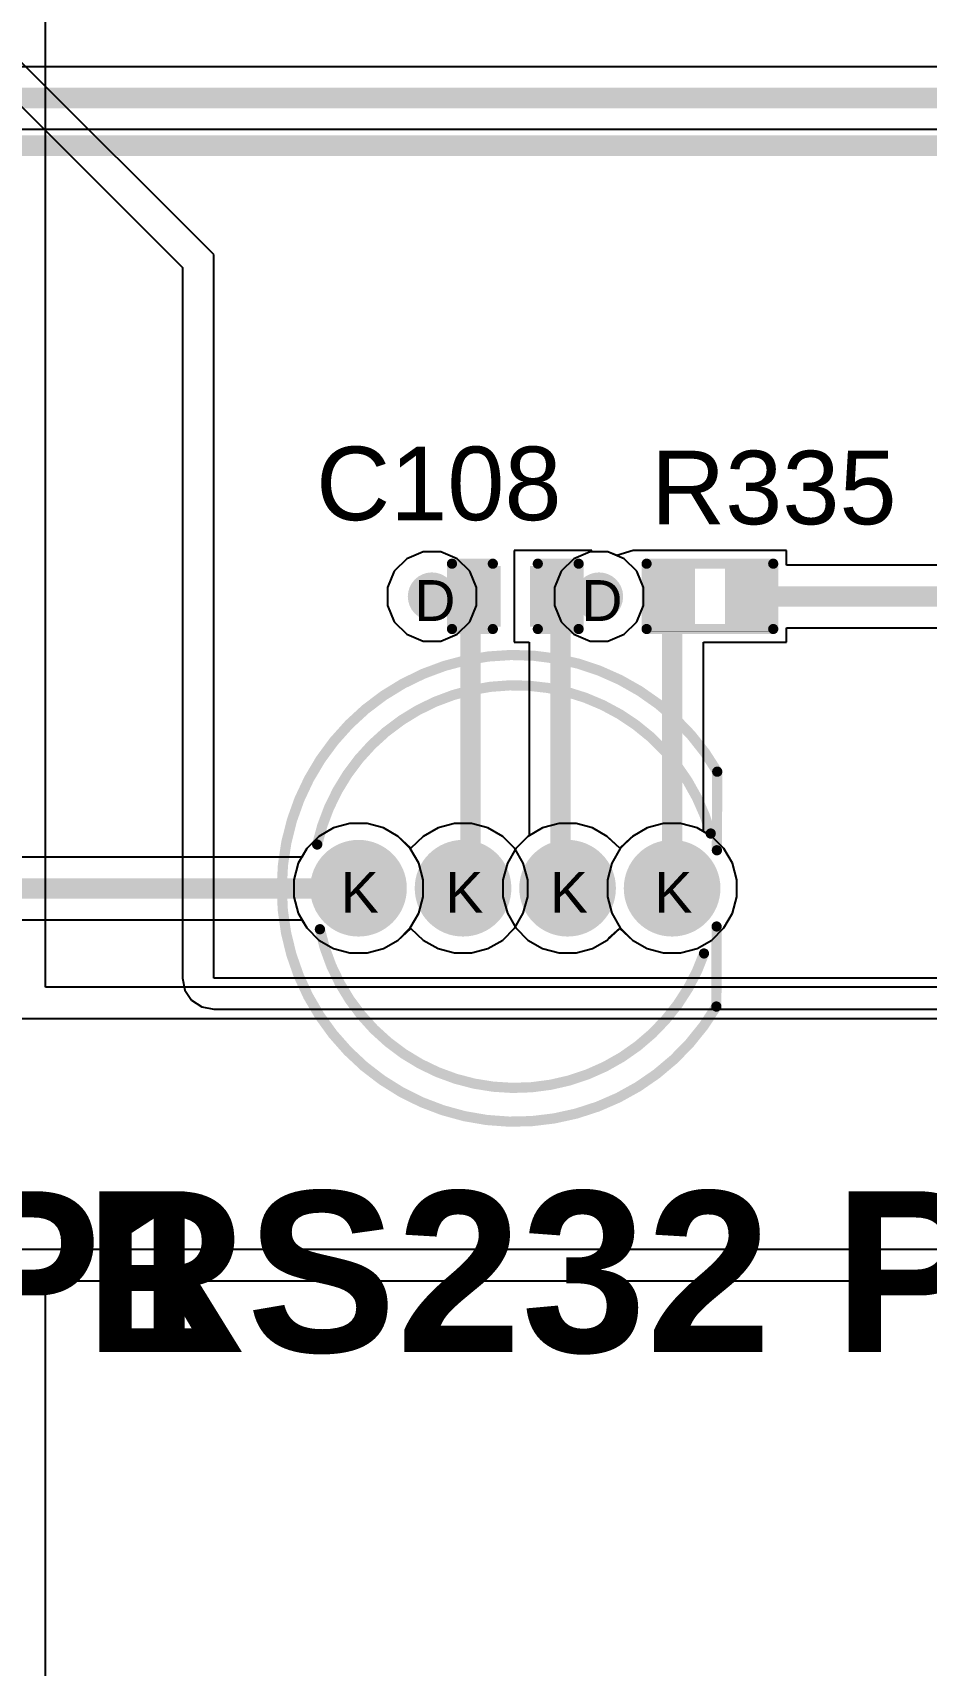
# Model space of a CAD drawing. Header units: inches. Extents: x -11 to 5428, y 0 to 5423.
# Drawn here: x 10.58 to 21.69, y 36.1 to 56.4 of the extents above; entities that cross this region are included whole.
import ezdxf

# ---------------------------------------------------------------- set-up
doc = ezdxf.new("R2010")
doc.units = ezdxf.units.IN
for name, color, linetype in [('Bottom Layer', 5, 'Continuous'), ('Bottom Solder', 6, 'Continuous'), ('Dimension', 6, 'Continuous'), ('Drill Drawing', 1, 'Continuous'), ('GND', 16, 'Continuous'), ('Multi-Layer', 9, 'Continuous'), ('Pad Holes', 156, 'Continuous'), ('PWR', 76, 'Continuous'), ('Top Layer', 1, 'Continuous'), ('Top Overlay', 2, 'Continuous'), ('Top Paste', 8, 'Continuous'), ('Top Solder', 216, 'Continuous'), ('Via Holes', 16, 'Continuous')]:
    doc.layers.add(name, color=color, linetype=linetype)
doc.styles.add('Arial', font='', dxfattribs={"height": 0.2})
doc.styles.add('Arial_Bold', font='', dxfattribs={"height": 0.2})
doc.styles.get('Arial').set_extended_font_data('Arial')
doc.styles.get('Arial_Bold').set_extended_font_data('Arial', bold=True)

# ---------------------------------------------------------------- blocks, each defined once
blk = doc.blocks.new('R___0402_549')
at = {"layer": 'Top Layer'}
for points in [[(-0.698, -0.317), (-0.698, 0.318), (-0.241, 0.318), (-0.241, -0.317)], [(0.241, -0.317), (0.241, 0.318), (0.699, 0.318), (0.699, -0.317)]]:
    blk.add_hatch(color=1, dxfattribs=at).paths.add_polyline_path(points)
at = {"layer": 'Top Paste'}
for points in [[(-0.698, -0.317), (-0.698, 0.318), (-0.241, 0.318), (-0.241, -0.317)], [(0.241, -0.317), (0.241, 0.318), (0.699, 0.318), (0.699, -0.317)]]:
    blk.add_hatch(color=8, dxfattribs=at).paths.add_polyline_path(points)
at = {"layer": 'Top Solder'}
for points in [[(-0.753, -0.372), (-0.753, 0.373), (-0.186, 0.373), (-0.186, -0.372)], [(0.186, -0.372), (0.186, 0.373), (0.754, 0.373), (0.754, -0.372)]]:
    blk.add_hatch(color=216, dxfattribs=at).paths.add_polyline_path(points)
at = {"layer": 'Top Overlay'}
for points in [[(-0.787, -0.406, 0.127, 0.127, 0), (-0.787, 0.406, 0.127, 0.127, 0)], [(-0.787, 0.406, 0.127, 0.127, 0), (0.787, 0.406, 0.127, 0.127, 0)], [(0.787, -0.406, 0.127, 0.127, 0), (0.787, 0.406, 0.127, 0.127, 0)], [(-0.787, -0.406, 0.127, 0.127, 0), (0.787, -0.406, 0.127, 0.127, 0)], [(-0.813, -0.432, 0.00323, 0.00323, 0), (0.813, -0.432, 0.00323, 0.00323, 0)]]:
    blk.add_lwpolyline(points, format="xyseb", dxfattribs=at)
for points in [[(-0.819, 0.406, 0.0635, 0.0635, 1), (-0.756, 0.406, 0.0635, 0.0635, 1)], [(-0.819, 0.406, 0.0635, 0.0635, 1), (-0.756, 0.406, 0.0635, 0.0635, 1)], [(0.756, 0.406, 0.0635, 0.0635, 1), (0.819, 0.406, 0.0635, 0.0635, 1)], [(0.756, 0.406, 0.0635, 0.0635, 1), (0.819, 0.406, 0.0635, 0.0635, 1)], [(-0.819, -0.406, 0.0635, 0.0635, 1), (-0.756, -0.406, 0.0635, 0.0635, 1)], [(-0.819, -0.406, 0.0635, 0.0635, 1), (-0.756, -0.406, 0.0635, 0.0635, 1)], [(0.756, -0.406, 0.0635, 0.0635, 1), (0.819, -0.406, 0.0635, 0.0635, 1)], [(0.756, -0.406, 0.0635, 0.0635, 1), (0.819, -0.406, 0.0635, 0.0635, 1)], [(-0.814, -0.432, 0.00161, 0.00161, 1), (-0.812, -0.432, 0.00161, 0.00161, 1)], [(0.812, -0.432, 0.00161, 0.00161, 1), (0.814, -0.432, 0.00161, 0.00161, 1)]]:
    blk.add_lwpolyline(points, format="xyseb", close=True, dxfattribs=at)
blk = doc.blocks.new('WS2812D_F5_557')
at = {"layer": 'Bottom Layer'}
h = blk.add_hatch(color=5, dxfattribs=at)
edge = h.paths.add_edge_path()
edge.add_arc((-1.95, 0), 0.55, 0, 360)
h = blk.add_hatch(color=5, dxfattribs=at)
edge = h.paths.add_edge_path()
edge.add_arc((-0.65, 0), 0.55, 0, 360)
h = blk.add_hatch(color=5, dxfattribs=at)
edge = h.paths.add_edge_path()
edge.add_arc((0.65, 0), 0.55, 0, 360)
h = blk.add_hatch(color=5, dxfattribs=at)
edge = h.paths.add_edge_path()
edge.add_arc((1.95, 0), 0.55, 0, 360)
at = {"layer": 'Bottom Solder'}
h = blk.add_hatch(color=6, dxfattribs=at)
edge = h.paths.add_edge_path()
edge.add_arc((-1.95, 0), 0.601, 0, 360)
h = blk.add_hatch(color=6, dxfattribs=at)
edge = h.paths.add_edge_path()
edge.add_arc((-0.65, 0), 0.601, 0, 360)
h = blk.add_hatch(color=6, dxfattribs=at)
edge = h.paths.add_edge_path()
edge.add_arc((0.65, 0), 0.601, 0, 360)
h = blk.add_hatch(color=6, dxfattribs=at)
edge = h.paths.add_edge_path()
edge.add_arc((1.95, 0), 0.601, 0, 360)
at = {"layer": 'GND'}
h = blk.add_hatch(color=16, dxfattribs=at)
edge = h.paths.add_edge_path()
edge.add_arc((-1.95, 0), 0.55, 0, 360)
h = blk.add_hatch(color=16, dxfattribs=at)
edge = h.paths.add_edge_path()
edge.add_arc((-0.65, 0), 0.55, 0, 360)
h = blk.add_hatch(color=16, dxfattribs=at)
edge = h.paths.add_edge_path()
edge.add_arc((0.65, 0), 0.55, 0, 360)
h = blk.add_hatch(color=16, dxfattribs=at)
edge = h.paths.add_edge_path()
edge.add_arc((1.95, 0), 0.55, 0, 360)
at = {"layer": 'Multi-Layer'}
h = blk.add_hatch(color=9, dxfattribs=at)
edge = h.paths.add_edge_path()
edge.add_arc((-1.95, 0), 0.55, 0, 360)
h = blk.add_hatch(color=9, dxfattribs=at)
edge = h.paths.add_edge_path()
edge.add_arc((-0.65, 0), 0.55, 0, 360)
h = blk.add_hatch(color=9, dxfattribs=at)
edge = h.paths.add_edge_path()
edge.add_arc((0.65, 0), 0.55, 0, 360)
h = blk.add_hatch(color=9, dxfattribs=at)
edge = h.paths.add_edge_path()
edge.add_arc((1.95, 0), 0.55, 0, 360)
at = {"layer": 'Pad Holes'}
h = blk.add_hatch(color=7, dxfattribs=at)
edge = h.paths.add_edge_path()
edge.add_arc((-1.95, 0), 0.36, 0, 360)
h = blk.add_hatch(color=7, dxfattribs=at)
edge = h.paths.add_edge_path()
edge.add_arc((-0.65, 0), 0.36, 0, 360)
h = blk.add_hatch(color=7, dxfattribs=at)
edge = h.paths.add_edge_path()
edge.add_arc((0.65, 0), 0.36, 0, 360)
h = blk.add_hatch(color=7, dxfattribs=at)
edge = h.paths.add_edge_path()
edge.add_arc((1.95, 0), 0.36, 0, 360)
at = {"layer": 'PWR'}
h = blk.add_hatch(color=76, dxfattribs=at)
edge = h.paths.add_edge_path()
edge.add_arc((-1.95, 0), 0.55, 0, 360)
h = blk.add_hatch(color=76, dxfattribs=at)
edge = h.paths.add_edge_path()
edge.add_arc((-0.65, 0), 0.55, 0, 360)
h = blk.add_hatch(color=76, dxfattribs=at)
edge = h.paths.add_edge_path()
edge.add_arc((0.65, 0), 0.55, 0, 360)
h = blk.add_hatch(color=76, dxfattribs=at)
edge = h.paths.add_edge_path()
edge.add_arc((1.95, 0), 0.55, 0, 360)
at = {"layer": 'Top Layer'}
h = blk.add_hatch(color=1, dxfattribs=at)
edge = h.paths.add_edge_path()
edge.add_arc((-1.95, 0), 0.55, 0, 360)
h = blk.add_hatch(color=1, dxfattribs=at)
edge = h.paths.add_edge_path()
edge.add_arc((-0.65, 0), 0.55, 0, 360)
h = blk.add_hatch(color=1, dxfattribs=at)
edge = h.paths.add_edge_path()
edge.add_arc((0.65, 0), 0.55, 0, 360)
h = blk.add_hatch(color=1, dxfattribs=at)
edge = h.paths.add_edge_path()
edge.add_arc((1.95, 0), 0.55, 0, 360)
at = {"layer": 'Top Solder'}
h = blk.add_hatch(color=216, dxfattribs=at)
edge = h.paths.add_edge_path()
edge.add_arc((-1.95, 0), 0.601, 0, 360)
h = blk.add_hatch(color=216, dxfattribs=at)
edge = h.paths.add_edge_path()
edge.add_arc((-0.65, 0), 0.601, 0, 360)
h = blk.add_hatch(color=216, dxfattribs=at)
edge = h.paths.add_edge_path()
edge.add_arc((0.65, 0), 0.601, 0, 360)
h = blk.add_hatch(color=216, dxfattribs=at)
edge = h.paths.add_edge_path()
edge.add_arc((1.95, 0), 0.601, 0, 360)
at = {"layer": 'Top Overlay'}
for points in [[(2.5, -1.471, 0.127, 0.127, -3.705201), (2.511, 1.449, 0.127, 0.127, 0)], [(-2.464, 0.543, 0.127, 0.127, -0.780857), (2.43, 0.68, 0.127, 0.127, 0)], [(2.507, 0.472, 0.127, 0.127, 0), (2.511, 1.449, 0.127, 0.127, 0)], [(2.347, -0.811, 0.127, 0.127, -0.760948), (-2.43, -0.51, 0.127, 0.127, 0)], [(2.5, -1.471, 0.127, 0.127, 0), (2.504, -0.476, 0.127, 0.127, 0)]]:
    blk.add_lwpolyline(points, format="xyseb", dxfattribs=at)
for points in [[(2.479, 1.449, 0.0635, 0.0635, 1), (2.543, 1.449, 0.0635, 0.0635, 1)], [(2.479, 1.449, 0.0635, 0.0635, 1), (2.543, 1.449, 0.0635, 0.0635, 1)], [(2.398, 0.68, 0.0635, 0.0635, 1), (2.462, 0.68, 0.0635, 0.0635, 1)], [(-2.496, 0.543, 0.0635, 0.0635, 1), (-2.432, 0.543, 0.0635, 0.0635, 1)], [(2.475, 0.472, 0.0635, 0.0635, 1), (2.539, 0.472, 0.0635, 0.0635, 1)], [(-2.462, -0.51, 0.0635, 0.0635, 1), (-2.398, -0.51, 0.0635, 0.0635, 1)], [(2.472, -0.476, 0.0635, 0.0635, 1), (2.535, -0.476, 0.0635, 0.0635, 1)], [(2.315, -0.811, 0.0635, 0.0635, 1), (2.378, -0.811, 0.0635, 0.0635, 1)], [(2.468, -1.471, 0.0635, 0.0635, 1), (2.532, -1.471, 0.0635, 0.0635, 1)], [(2.468, -1.471, 0.0635, 0.0635, 1), (2.532, -1.471, 0.0635, 0.0635, 1)]]:
    blk.add_lwpolyline(points, format="xyseb", close=True, dxfattribs=at)
blk = doc.blocks.new('C___0402_558')
at = {"layer": 'Top Layer'}
for points in [[(-0.698, -0.317), (-0.698, 0.318), (-0.241, 0.318), (-0.241, -0.317)], [(0.241, -0.317), (0.241, 0.318), (0.699, 0.318), (0.699, -0.317)]]:
    blk.add_hatch(color=1, dxfattribs=at).paths.add_polyline_path(points)
at = {"layer": 'Top Paste'}
for points in [[(-0.698, -0.317), (-0.698, 0.318), (-0.241, 0.318), (-0.241, -0.317)], [(0.241, -0.317), (0.241, 0.318), (0.699, 0.318), (0.699, -0.317)]]:
    blk.add_hatch(color=8, dxfattribs=at).paths.add_polyline_path(points)
at = {"layer": 'Top Solder'}
for points in [[(-0.758, -0.377), (-0.758, 0.378), (-0.181, 0.378), (-0.181, -0.377)], [(0.181, -0.377), (0.181, 0.378), (0.759, 0.378), (0.759, -0.377)]]:
    blk.add_hatch(color=216, dxfattribs=at).paths.add_polyline_path(points)
at = {"layer": 'Top Overlay'}
for points in [[(-0.787, -0.406, 0.127, 0.127, 0), (-0.787, 0.406, 0.127, 0.127, 0)], [(-0.787, 0.406, 0.127, 0.127, 0), (-0.279, 0.406, 0.127, 0.127, 0)], [(0.279, 0.406, 0.127, 0.127, 0), (0.787, 0.406, 0.127, 0.127, 0)], [(0.787, -0.406, 0.127, 0.127, 0), (0.787, 0.406, 0.127, 0.127, 0)], [(-0.787, -0.406, 0.127, 0.127, 0), (-0.279, -0.406, 0.127, 0.127, 0)], [(0.279, -0.406, 0.127, 0.127, 0), (0.787, -0.406, 0.127, 0.127, 0)]]:
    blk.add_lwpolyline(points, format="xyseb", dxfattribs=at)
for points in [[(-0.819, 0.406, 0.0635, 0.0635, 1), (-0.756, 0.406, 0.0635, 0.0635, 1)], [(-0.819, 0.406, 0.0635, 0.0635, 1), (-0.756, 0.406, 0.0635, 0.0635, 1)], [(-0.311, 0.406, 0.0635, 0.0635, 1), (-0.248, 0.406, 0.0635, 0.0635, 1)], [(0.248, 0.406, 0.0635, 0.0635, 1), (0.311, 0.406, 0.0635, 0.0635, 1)], [(0.756, 0.406, 0.0635, 0.0635, 1), (0.819, 0.406, 0.0635, 0.0635, 1)], [(0.756, 0.406, 0.0635, 0.0635, 1), (0.819, 0.406, 0.0635, 0.0635, 1)], [(-0.819, -0.406, 0.0635, 0.0635, 1), (-0.756, -0.406, 0.0635, 0.0635, 1)], [(-0.819, -0.406, 0.0635, 0.0635, 1), (-0.756, -0.406, 0.0635, 0.0635, 1)], [(-0.311, -0.406, 0.0635, 0.0635, 1), (-0.248, -0.406, 0.0635, 0.0635, 1)], [(0.248, -0.406, 0.0635, 0.0635, 1), (0.311, -0.406, 0.0635, 0.0635, 1)], [(0.756, -0.406, 0.0635, 0.0635, 1), (0.819, -0.406, 0.0635, 0.0635, 1)], [(0.756, -0.406, 0.0635, 0.0635, 1), (0.819, -0.406, 0.0635, 0.0635, 1)]]:
    blk.add_lwpolyline(points, format="xyseb", close=True, dxfattribs=at)

msp = doc.modelspace()

# ---------------------------------------------------------------- hatches: boundary and pattern name
at = {"layer": 'Bottom Layer'}
h = msp.add_hatch(color=5, dxfattribs=at)
edge = h.paths.add_edge_path()
edge.add_arc((15.541, 49.394), 0.3, 0, 360)
h = msp.add_hatch(color=5, dxfattribs=at)
edge = h.paths.add_edge_path()
edge.add_arc((17.619, 49.394), 0.3, 0, 360)
at = {"layer": 'GND'}
h = msp.add_hatch(color=16, dxfattribs=at)
edge = h.paths.add_edge_path()
edge.add_arc((15.541, 49.394), 0.3, 0, 360)
h = msp.add_hatch(color=16, dxfattribs=at)
edge = h.paths.add_edge_path()
edge.add_arc((17.619, 49.394), 0.3, 0, 360)
at = {"layer": 'PWR'}
h = msp.add_hatch(color=76, dxfattribs=at)
edge = h.paths.add_edge_path()
edge.add_arc((15.541, 49.394), 0.3, 0, 360)
h = msp.add_hatch(color=76, dxfattribs=at)
edge = h.paths.add_edge_path()
edge.add_arc((17.619, 49.394), 0.3, 0, 360)
at = {"layer": 'Top Layer'}
h = msp.add_hatch(color=1, dxfattribs=at)
edge = h.paths.add_edge_path()
edge.add_arc((15.541, 49.394), 0.3, 0, 360)
h = msp.add_hatch(color=1, dxfattribs=at)
edge = h.paths.add_edge_path()
edge.add_arc((17.619, 49.394), 0.3, 0, 360)
at = {"layer": 'Via Holes'}
h = msp.add_hatch(color=7, dxfattribs=at)
edge = h.paths.add_edge_path()
edge.add_arc((15.541, 49.394), 0.15, 0, 360)
h = msp.add_hatch(color=7, dxfattribs=at)
edge = h.paths.add_edge_path()
edge.add_arc((17.619, 49.394), 0.15, 0, 360)

# ---------------------------------------------------------------- linework, layer by layer
at = {"layer": 'Bottom Layer'}
for p, q in [((17.508, 49.948), (17.305, 49.864)), ((17.729, 49.948), (17.508, 49.948)), ((17.932, 49.864), (17.729, 49.948)), ((17.305, 49.864), (17.149, 49.708)), ((18.088, 49.708), (17.932, 49.864)), ((17.149, 49.708), (17.065, 49.505)), ((18.173, 49.505), (18.088, 49.708)), ((17.065, 49.505), (17.065, 49.284)), ((18.173, 49.284), (18.173, 49.505)), ((17.065, 49.284), (17.149, 49.081)), ((18.088, 49.081), (18.173, 49.284)), ((17.149, 49.081), (17.305, 48.925)), ((17.305, 48.925), (17.508, 48.84)), ((17.729, 48.84), (17.932, 48.925)), ((17.932, 48.925), (18.088, 49.081)), ((17.508, 48.84), (17.729, 48.84)), ((14.317, 46.516), (14.134, 46.41)), ((14.522, 46.571), (14.317, 46.516)), ((14.734, 46.571), (14.522, 46.571)), ((14.938, 46.516), (14.734, 46.571)), ((15.121, 46.41), (14.938, 46.516)), ((16.917, 46.516), (16.734, 46.41)), ((17.122, 46.571), (16.917, 46.516)), ((17.334, 46.571), (17.122, 46.571)), ((17.538, 46.516), (17.334, 46.571)), ((17.721, 46.41), (17.538, 46.516)), ((18.217, 46.516), (18.034, 46.41)), ((18.422, 46.571), (18.217, 46.516)), ((18.634, 46.571), (18.422, 46.571)), ((18.838, 46.516), (18.634, 46.571)), ((19.021, 46.41), (18.838, 46.516)), ((14.134, 46.41), (13.984, 46.26)), ((15.271, 46.26), (15.121, 46.41)), ((16.734, 46.41), (16.584, 46.26)), ((17.743, 46.389), (17.721, 46.41)), ((17.878, 46.266), (17.743, 46.389)), ((18.012, 46.389), (17.878, 46.266)), ((18.034, 46.41), (18.012, 46.389)), ((19.171, 46.26), (19.021, 46.41)), ((13.984, 46.26), (13.879, 46.077)), ((15.377, 46.077), (15.271, 46.26)), ((16.584, 46.26), (16.479, 46.077)), ((19.277, 46.077), (19.171, 46.26)), ((13.879, 46.077), (13.824, 45.873)), ((15.432, 45.873), (15.377, 46.077)), ((16.479, 46.077), (16.424, 45.873)), ((19.332, 45.873), (19.277, 46.077)), ((13.824, 45.873), (13.824, 45.661)), ((15.432, 45.661), (15.432, 45.873)), ((16.424, 45.873), (16.424, 45.661)), ((19.332, 45.661), (19.332, 45.873)), ((13.824, 45.661), (13.879, 45.456)), ((15.377, 45.456), (15.432, 45.661)), ((16.424, 45.661), (16.479, 45.456)), ((19.277, 45.456), (19.332, 45.661)), ((13.879, 45.456), (13.984, 45.273)), ((13.984, 45.273), (14.134, 45.123)), ((15.121, 45.123), (15.271, 45.273)), ((15.271, 45.273), (15.377, 45.456)), ((16.479, 45.456), (16.584, 45.273)), ((16.584, 45.273), (16.734, 45.123)), ((19.021, 45.123), (19.171, 45.273)), ((19.171, 45.273), (19.277, 45.456)), ((14.134, 45.123), (14.317, 45.018)), ((14.938, 45.018), (15.121, 45.123)), ((16.734, 45.123), (16.917, 45.018)), ((17.538, 45.018), (17.721, 45.123)), ((17.721, 45.123), (17.743, 45.145)), ((17.743, 45.145), (17.878, 45.267)), ((17.878, 45.267), (18.012, 45.145)), ((18.012, 45.145), (18.034, 45.123)), ((18.034, 45.123), (18.217, 45.018)), ((18.838, 45.018), (19.021, 45.123)), ((14.317, 45.018), (14.522, 44.963)), ((14.522, 44.963), (14.734, 44.963)), ((14.734, 44.963), (14.938, 45.018)), ((16.917, 45.018), (17.122, 44.963)), ((17.122, 44.963), (17.334, 44.963)), ((17.334, 44.963), (17.538, 45.018)), ((18.217, 45.018), (18.422, 44.963)), ((18.422, 44.963), (18.634, 44.963)), ((18.634, 44.963), (18.838, 45.018))]:
    msp.add_line(p, q, dxfattribs=at)
at = {"layer": 'Dimension'}
msp.add_lwpolyline([(0, 55, 0.254, 0.254, 0), (344, 55, 0.254, 0.254, 0)], format="xyseb", dxfattribs=at)
at = {"layer": 'GND'}
for p, q in [((10.737, 44.536), (10.737, 99.18)), ((17.508, 49.948), (17.305, 49.864)), ((17.729, 49.948), (17.508, 49.948)), ((17.932, 49.864), (17.729, 49.948)), ((17.305, 49.864), (17.149, 49.708)), ((18.088, 49.708), (17.932, 49.864)), ((17.149, 49.708), (17.065, 49.505)), ((18.173, 49.505), (18.088, 49.708)), ((17.065, 49.505), (17.065, 49.284)), ((18.173, 49.284), (18.173, 49.505)), ((17.065, 49.284), (17.149, 49.081)), ((18.088, 49.081), (18.173, 49.284)), ((17.149, 49.081), (17.305, 48.925)), ((17.305, 48.925), (17.508, 48.84)), ((17.729, 48.84), (17.932, 48.925)), ((17.932, 48.925), (18.088, 49.081)), ((17.508, 48.84), (17.729, 48.84)), ((14.317, 46.516), (14.134, 46.41)), ((14.522, 46.571), (14.317, 46.516)), ((14.734, 46.571), (14.522, 46.571)), ((14.938, 46.516), (14.734, 46.571)), ((15.121, 46.41), (14.938, 46.516)), ((16.917, 46.516), (16.734, 46.41)), ((17.122, 46.571), (16.917, 46.516)), ((17.334, 46.571), (17.122, 46.571)), ((17.538, 46.516), (17.334, 46.571)), ((17.721, 46.41), (17.538, 46.516)), ((18.217, 46.516), (18.034, 46.41)), ((18.422, 46.571), (18.217, 46.516)), ((18.634, 46.571), (18.422, 46.571)), ((18.838, 46.516), (18.634, 46.571)), ((19.021, 46.41), (18.838, 46.516)), ((14.134, 46.41), (13.984, 46.26)), ((15.271, 46.26), (15.121, 46.41)), ((16.734, 46.41), (16.584, 46.26)), ((17.878, 46.267), (17.721, 46.41)), ((18.034, 46.41), (17.878, 46.267)), ((19.171, 46.26), (19.021, 46.41)), ((13.984, 46.26), (13.879, 46.077)), ((15.377, 46.077), (15.271, 46.26)), ((16.584, 46.26), (16.479, 46.077)), ((19.277, 46.077), (19.171, 46.26)), ((13.879, 46.077), (13.824, 45.873)), ((15.432, 45.873), (15.377, 46.077)), ((16.479, 46.077), (16.424, 45.873)), ((19.332, 45.873), (19.277, 46.077)), ((13.824, 45.873), (13.824, 45.661)), ((15.432, 45.661), (15.432, 45.873)), ((16.424, 45.873), (16.424, 45.661)), ((19.332, 45.661), (19.332, 45.873)), ((13.824, 45.661), (13.879, 45.456)), ((15.377, 45.456), (15.432, 45.661)), ((16.424, 45.661), (16.479, 45.456)), ((19.277, 45.456), (19.332, 45.661)), ((13.879, 45.456), (13.984, 45.273)), ((13.984, 45.273), (14.134, 45.123)), ((15.121, 45.123), (15.271, 45.273)), ((15.271, 45.273), (15.377, 45.456)), ((16.479, 45.456), (16.584, 45.273)), ((16.584, 45.273), (16.734, 45.123)), ((19.021, 45.123), (19.171, 45.273)), ((19.171, 45.273), (19.277, 45.456)), ((14.134, 45.123), (14.317, 45.018)), ((14.938, 45.018), (15.121, 45.123)), ((16.734, 45.123), (16.917, 45.018)), ((17.538, 45.018), (17.721, 45.123)), ((17.721, 45.123), (17.878, 45.267)), ((17.878, 45.267), (18.034, 45.123)), ((18.034, 45.123), (18.217, 45.018)), ((18.838, 45.018), (19.021, 45.123)), ((14.317, 45.018), (14.522, 44.963)), ((14.522, 44.963), (14.734, 44.963)), ((14.734, 44.963), (14.938, 45.018)), ((16.917, 45.018), (17.122, 44.963)), ((17.122, 44.963), (17.334, 44.963)), ((17.334, 44.963), (17.538, 45.018)), ((18.217, 45.018), (18.422, 44.963)), ((18.422, 44.963), (18.634, 44.963)), ((18.634, 44.963), (18.838, 45.018)), ((63.309, 44.536), (10.737, 44.536)), ((0.406, 44.147), (64.692, 44.147)), ((84.888, 41.275), (0.406, 41.275)), ((10.737, 8.237), (10.737, 40.887)), ((10.737, 40.887), (84.888, 40.887))]:
    msp.add_line(p, q, dxfattribs=at)
at = {"layer": 'PWR'}
for p, q in [((12.827, 53.645), (10.414, 56.058)), ((10.253, 55.669), (12.439, 53.484)), ((12.827, 44.65), (12.827, 53.645)), ((12.439, 53.484), (12.439, 44.65)), ((15.431, 49.948), (15.227, 49.864)), ((15.651, 49.948), (15.431, 49.948)), ((15.855, 49.864), (15.651, 49.948)), ((15.227, 49.864), (15.071, 49.708)), ((16.011, 49.708), (15.855, 49.864)), ((15.071, 49.708), (14.987, 49.505)), ((16.095, 49.505), (16.011, 49.708)), ((14.987, 49.505), (14.987, 49.284)), ((16.095, 49.284), (16.095, 49.505)), ((14.987, 49.284), (15.071, 49.081)), ((16.011, 49.081), (16.095, 49.284)), ((15.071, 49.081), (15.227, 48.925)), ((15.227, 48.925), (15.431, 48.84)), ((15.651, 48.84), (15.855, 48.925)), ((15.855, 48.925), (16.011, 49.081)), ((15.431, 48.84), (15.651, 48.84)), ((14.317, 46.516), (14.134, 46.41)), ((14.522, 46.571), (14.317, 46.516)), ((14.734, 46.571), (14.522, 46.571)), ((14.938, 46.516), (14.734, 46.571)), ((15.121, 46.41), (14.938, 46.516)), ((15.617, 46.516), (15.434, 46.41)), ((15.822, 46.571), (15.617, 46.516)), ((16.034, 46.571), (15.822, 46.571)), ((16.238, 46.516), (16.034, 46.571)), ((16.421, 46.41), (16.238, 46.516)), ((18.217, 46.516), (18.034, 46.41)), ((18.422, 46.571), (18.217, 46.516)), ((18.634, 46.571), (18.422, 46.571)), ((18.838, 46.516), (18.634, 46.571)), ((19.021, 46.41), (18.838, 46.516)), ((14.134, 46.41), (13.984, 46.26)), ((15.278, 46.267), (15.121, 46.41)), ((15.434, 46.41), (15.278, 46.267)), ((16.571, 46.26), (16.421, 46.41)), ((18.034, 46.41), (17.884, 46.26)), ((19.171, 46.26), (19.021, 46.41)), ((13.984, 46.26), (13.879, 46.077)), ((16.677, 46.077), (16.571, 46.26)), ((17.884, 46.26), (17.778, 46.077)), ((19.277, 46.077), (19.171, 46.26)), ((13.879, 46.077), (13.824, 45.873)), ((16.732, 45.873), (16.677, 46.077)), ((17.778, 46.077), (17.724, 45.873)), ((19.332, 45.873), (19.277, 46.077)), ((13.824, 45.873), (13.824, 45.661)), ((16.732, 45.661), (16.732, 45.873)), ((17.724, 45.873), (17.724, 45.661)), ((19.332, 45.661), (19.332, 45.873)), ((13.824, 45.661), (13.879, 45.456)), ((16.677, 45.456), (16.732, 45.661)), ((17.724, 45.661), (17.778, 45.456)), ((19.277, 45.456), (19.332, 45.661)), ((13.879, 45.456), (13.984, 45.273)), ((13.984, 45.273), (14.134, 45.123)), ((16.421, 45.123), (16.571, 45.273)), ((16.571, 45.273), (16.677, 45.456)), ((17.778, 45.456), (17.884, 45.273)), ((17.884, 45.273), (18.034, 45.123)), ((19.021, 45.123), (19.171, 45.273)), ((19.171, 45.273), (19.277, 45.456)), ((14.134, 45.123), (14.317, 45.018)), ((14.938, 45.018), (15.121, 45.123)), ((15.121, 45.123), (15.278, 45.267)), ((15.278, 45.267), (15.434, 45.123)), ((15.434, 45.123), (15.617, 45.018)), ((16.238, 45.018), (16.421, 45.123)), ((18.034, 45.123), (18.217, 45.018)), ((18.838, 45.018), (19.021, 45.123)), ((14.317, 45.018), (14.522, 44.963)), ((14.522, 44.963), (14.734, 44.963)), ((14.734, 44.963), (14.938, 45.018)), ((15.617, 45.018), (15.822, 44.963)), ((15.822, 44.963), (16.034, 44.963)), ((16.034, 44.963), (16.238, 45.018)), ((18.217, 45.018), (18.422, 44.963)), ((18.422, 44.963), (18.634, 44.963)), ((18.634, 44.963), (18.838, 45.018)), ((12.439, 44.65), (12.468, 44.501)), ((12.468, 44.501), (12.552, 44.375)), ((51.771, 44.65), (12.827, 44.65)), ((12.552, 44.375), (12.678, 44.291)), ((12.678, 44.291), (12.827, 44.262)), ((12.827, 44.262), (51.771, 44.262))]:
    msp.add_line(p, q, dxfattribs=at)
at = {"layer": 'Top Layer'}
for p, q in [((52.031, 55.981), (7.513, 55.981)), ((8.394, 55.204), (52.031, 55.204)), ((17.53, 49.968), (16.565, 49.968)), ((16.565, 49.968), (16.565, 48.825)), ((17.53, 49.948), (17.53, 49.968)), ((17.729, 49.948), (17.53, 49.948)), ((17.842, 49.902), (17.729, 49.948)), ((18.045, 49.968), (17.842, 49.902)), ((18.045, 49.968), (18.045, 49.968)), ((19.95, 49.968), (18.045, 49.968)), ((19.95, 49.783), (19.95, 49.968)), ((24.732, 49.783), (19.95, 49.783)), ((19.95, 48.825), (19.95, 49.006)), ((19.95, 49.006), (24.571, 49.006)), ((16.565, 48.825), (16.751, 48.825)), ((16.751, 48.825), (16.751, 46.42)), ((18.918, 46.47), (18.918, 48.825)), ((18.918, 48.825), (19.95, 48.825)), ((14.317, 46.516), (14.134, 46.41)), ((14.522, 46.571), (14.317, 46.516)), ((14.734, 46.571), (14.522, 46.571)), ((14.938, 46.516), (14.734, 46.571)), ((15.121, 46.41), (14.938, 46.516)), ((14.134, 46.41), (13.984, 46.26)), ((15.271, 46.26), (15.121, 46.41)), ((16.734, 46.41), (16.584, 46.26)), ((16.751, 46.42), (16.734, 46.41)), ((19.021, 46.41), (18.918, 46.47)), ((19.171, 46.26), (19.021, 46.41)), ((13.923, 46.153), (9.149, 46.153)), ((13.984, 46.26), (13.923, 46.153)), ((15.377, 46.077), (15.271, 46.26)), ((16.584, 46.26), (16.479, 46.077)), ((19.277, 46.077), (19.171, 46.26)), ((15.432, 45.873), (15.377, 46.077)), ((16.479, 46.077), (16.424, 45.873)), ((19.332, 45.873), (19.277, 46.077)), ((15.432, 45.661), (15.432, 45.873)), ((16.424, 45.873), (16.424, 45.661)), ((19.332, 45.661), (19.332, 45.873)), ((15.377, 45.456), (15.432, 45.661)), ((16.424, 45.661), (16.479, 45.456)), ((19.277, 45.456), (19.332, 45.661)), ((8.988, 45.376), (13.925, 45.376)), ((13.925, 45.376), (13.984, 45.273)), ((13.984, 45.273), (14.134, 45.123)), ((15.121, 45.123), (15.271, 45.273)), ((15.271, 45.273), (15.377, 45.456)), ((16.479, 45.456), (16.584, 45.273)), ((16.584, 45.273), (16.734, 45.123)), ((19.021, 45.123), (19.171, 45.273)), ((19.171, 45.273), (19.277, 45.456)), ((14.134, 45.123), (14.317, 45.018)), ((14.938, 45.018), (15.121, 45.123)), ((16.734, 45.123), (16.917, 45.018)), ((17.538, 45.018), (17.721, 45.123)), ((17.721, 45.123), (17.743, 45.145)), ((17.743, 45.145), (17.878, 45.267)), ((17.878, 45.267), (18.012, 45.145)), ((18.012, 45.145), (18.034, 45.123)), ((18.034, 45.123), (18.217, 45.018)), ((18.838, 45.018), (19.021, 45.123)), ((14.317, 45.018), (14.522, 44.963)), ((14.522, 44.963), (14.734, 44.963)), ((14.734, 44.963), (14.938, 45.018)), ((16.917, 45.018), (17.122, 44.963)), ((17.122, 44.963), (17.334, 44.963)), ((17.334, 44.963), (17.538, 45.018)), ((18.217, 45.018), (18.422, 44.963)), ((18.422, 44.963), (18.634, 44.963)), ((18.634, 44.963), (18.838, 45.018))]:
    msp.add_line(p, q, dxfattribs=at)
for points in [[(6.942, 55.593, 0.254, 0.254, 0), (52.426, 55.593, 0.254, 0.254, 0)], [(15.541, 49.394, 0.254, 0.254, 0), (16.11, 49.394, 0.254, 0.254, 0)], [(16.02, 49.304, 0.254, 0.254, 0), (16.11, 49.394, 0.254, 0.254, 0)], [(16.02, 45.855, 0.254, 0.254, 0), (16.02, 49.304, 0.254, 0.254, 0)], [(17.05, 49.394, 0.254, 0.254, 0), (17.619, 49.394, 0.254, 0.254, 0)], [(17.05, 49.394, 0.254, 0.254, 0), (17.14, 49.304, 0.254, 0.254, 0)], [(17.14, 45.855, 0.254, 0.254, 0), (17.14, 49.304, 0.254, 0.254, 0)], [(18.53, 45.765, 0.254, 0.254, 0), (18.53, 49.394, 0.254, 0.254, 0)], [(19.469, 49.394, 0.254, 0.254, 0), (24.732, 49.394, 0.254, 0.254, 0)], [(8.988, 45.765, 0.254, 0.254, 0), (14.63, 45.765, 0.254, 0.254, 0)], [(15.93, 45.765, 0.254, 0.254, 0), (16.02, 45.855, 0.254, 0.254, 0)], [(17.14, 45.855, 0.254, 0.254, 0), (17.23, 45.765, 0.254, 0.254, 0)]]:
    msp.add_lwpolyline(points, format="xyseb", dxfattribs=at)
for points in [[(15.477, 49.394, 0.127, 0.127, 1), (15.604, 49.394, 0.127, 0.127, 1)], [(15.956, 49.304, 0.127, 0.127, 1), (16.083, 49.304, 0.127, 0.127, 1)], [(15.956, 49.304, 0.127, 0.127, 1), (16.083, 49.304, 0.127, 0.127, 1)], [(16.046, 49.394, 0.127, 0.127, 1), (16.173, 49.394, 0.127, 0.127, 1)], [(16.046, 49.394, 0.127, 0.127, 1), (16.173, 49.394, 0.127, 0.127, 1)], [(16.986, 49.394, 0.127, 0.127, 1), (17.113, 49.394, 0.127, 0.127, 1)], [(16.986, 49.394, 0.127, 0.127, 1), (17.113, 49.394, 0.127, 0.127, 1)], [(17.076, 49.304, 0.127, 0.127, 1), (17.203, 49.304, 0.127, 0.127, 1)], [(17.076, 49.304, 0.127, 0.127, 1), (17.203, 49.304, 0.127, 0.127, 1)], [(17.555, 49.394, 0.127, 0.127, 1), (17.682, 49.394, 0.127, 0.127, 1)], [(18.466, 49.394, 0.127, 0.127, 1), (18.593, 49.394, 0.127, 0.127, 1)], [(19.406, 49.394, 0.127, 0.127, 1), (19.533, 49.394, 0.127, 0.127, 1)], [(14.566, 45.765, 0.127, 0.127, 1), (14.693, 45.765, 0.127, 0.127, 1)], [(15.866, 45.765, 0.127, 0.127, 1), (15.993, 45.765, 0.127, 0.127, 1)], [(15.956, 45.855, 0.127, 0.127, 1), (16.083, 45.855, 0.127, 0.127, 1)], [(15.956, 45.855, 0.127, 0.127, 1), (16.083, 45.855, 0.127, 0.127, 1)], [(17.076, 45.855, 0.127, 0.127, 1), (17.203, 45.855, 0.127, 0.127, 1)], [(17.076, 45.855, 0.127, 0.127, 1), (17.203, 45.855, 0.127, 0.127, 1)], [(17.166, 45.765, 0.127, 0.127, 1), (17.293, 45.765, 0.127, 0.127, 1)], [(18.466, 45.765, 0.127, 0.127, 1), (18.593, 45.765, 0.127, 0.127, 1)]]:
    msp.add_lwpolyline(points, format="xyseb", close=True, dxfattribs=at)

# ---------------------------------------------------------------- block references
for name, p in [('C___0402_558', (16.578, 49.396)), ('R___0402_549', (18.998, 49.396)), ('WS2812D_F5_557', (16.578, 45.767))]:
    msp.add_blockref(name, p)

# ---------------------------------------------------------------- texts
at = {"layer": 'Drill Drawing', "style": 'Arial'}
for s, p in [('D', (15.321, 49.09)), ('D', (17.399, 49.09)), ('K', (14.408, 45.462)), ('K', (15.708, 45.462)), ('K', (17.008, 45.462)), ('K', (18.308, 45.462))]:
    msp.add_text(s, height=0.508, dxfattribs=at).set_placement(p)
at = {"layer": 'Top Overlay'}
for s, height, style, p in [('C108', 0.9144, 'Arial', (14.1, 50.343)), ('R335', 0.9144, 'Arial', (18.266, 50.292)), ('RS232 P1', 2, 'Arial_Bold', (0.249, 39.999)), ('RS232 P2', 2, 'Arial_Bold', (11.219, 39.999))]:
    msp.add_text(s, height=height, dxfattribs=dict(at, style=style)).set_placement(p)

doc.saveas('drawing.dxf')
